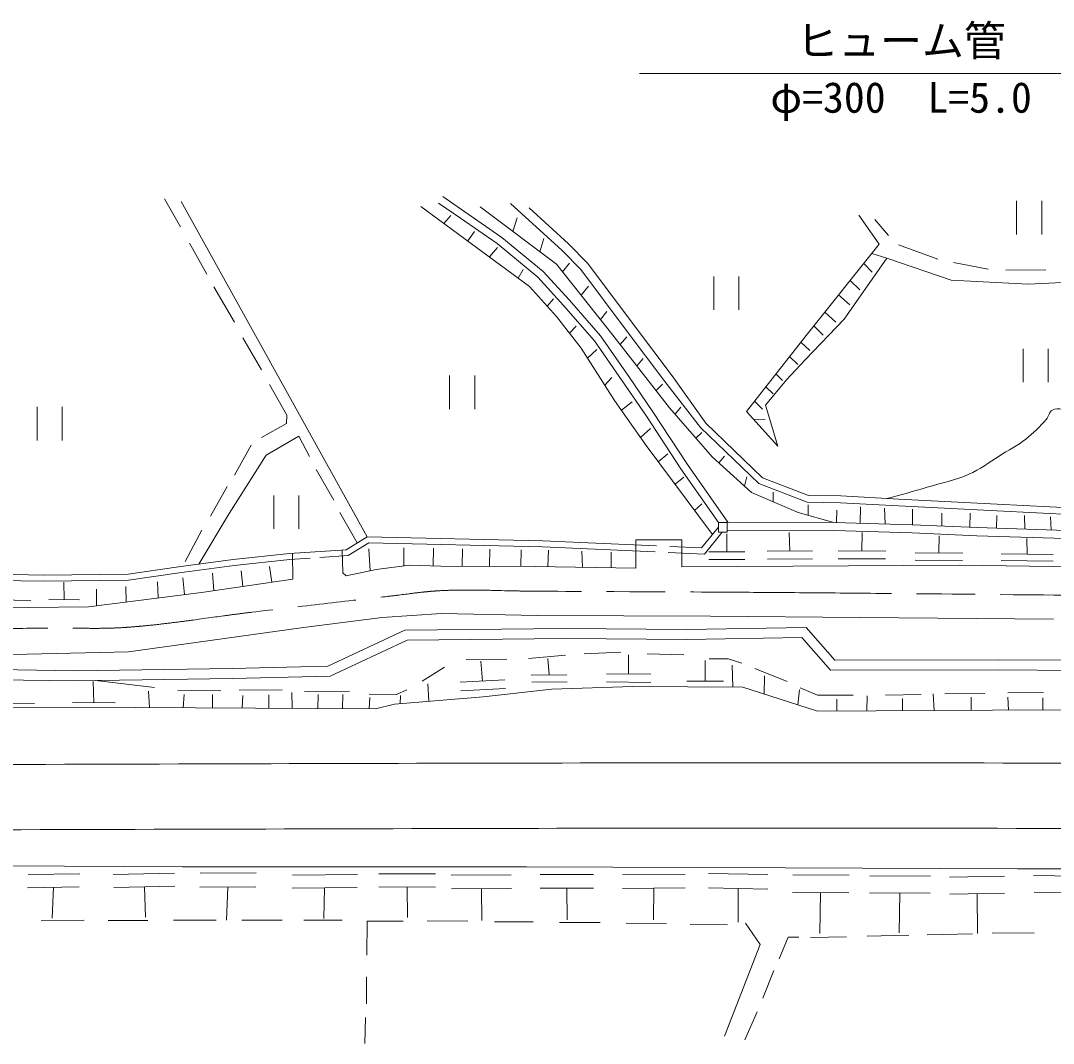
# Model space of a CAD drawing. Units: millimetres, scale not verified. Extents: x 40000 to 680000, y 20000 to 380000.
# Drawn here: x 403793 to 465446, y 263686 to 324721 of the extents above; entities that cross this region are included whole.
import ezdxf
from ezdxf.enums import TextEntityAlignment as Align

# ---------------------------------------------------------------- set-up
doc = ezdxf.new("R2010")
doc.units = ezdxf.units.MM
doc.header["$LTSCALE"] = 1000
doc.linetypes.add('CHAIN', pattern=[18.5, 12, -1.5, 3.5, -1.5])
for name, color, linetype, lineweight in [('M-BGD', 7, 'Continuous', 13), ('M-BMK', 2, 'CHAIN', 13), ('M-STR-HTXT', 7, 'Continuous', 13)]:
    doc.layers.add(name, color=color, linetype=linetype, lineweight=lineweight)
doc.styles.add('ＭＳ ゴシック', font='')
doc.styles.get('ＭＳ ゴシック').set_extended_font_data('MS Gothic')

# ---------------------------------------------------------------- blocks, each defined once
blk = doc.blocks.new('田')
at = {"color": 7, "linetype": 'Continuous', "lineweight": 13}
for p, q in [((-0.75, 1), (-0.75, -1)), ((0.75, -1), (0.75, 1))]:
    blk.add_line(p, q, dxfattribs=at)

msp = doc.modelspace()

# ---------------------------------------------------------------- linework, layer by layer
at = {"layer": 'M-BGD'}
for p, q in [((412372, 314090), (413337, 312425)), ((413376, 313918), (420930, 300298)), ((430051, 312934), (428729, 313833)), ((430317, 313321), (428993, 314222)), ((436126, 311012), (433040, 313813)), ((431384, 310911), (427676, 313628)), ((432516, 311789), (430317, 313321)), ((431220, 313613), (435780, 310183)), ((436509, 311407), (434150, 313548)), ((429061, 312613), (429482, 313101)), ((432232, 311414), (430051, 312934)), ((433173, 312143), (433442, 312945)), ((455053, 311386), (453830, 313117)), ((454794, 312846), (455595, 311892)), ((430483, 311571), (430892, 312143)), ((413865, 311434), (414910, 309596)), ((434664, 309418), (432232, 311414)), ((434988, 309760), (432516, 311789)), ((434788, 310929), (435037, 311729)), ((437659, 310218), (436509, 311407)), ((450691, 305934), (455053, 311386)), ((434179, 308850), (431384, 310911)), ((431784, 310616), (432267, 311180)), ((437239, 309860), (436126, 311012)), ((454601, 310822), (455495, 310553)), ((456205, 311345), (458557, 310494)), ((435780, 310183), (439150, 305960)), ((436139, 309733), (436552, 310257)), ((440316, 306669), (437659, 310218)), ((455495, 310553), (452964, 306905)), ((454123, 310225), (454623, 309710)), ((455495, 310553), (459341, 309225)), ((459485, 310290), (461558, 309896)), ((433502, 309349), (433794, 309876)), ((436561, 308039), (434988, 309760)), ((439876, 306338), (437239, 309860)), ((462613, 309833), (465003, 309845)), ((436210, 307727), (434664, 309418)), ((453313, 309211), (453883, 308653)), ((459341, 309225), (463941, 308987)), ((463941, 308987), (468593, 309212)), ((415319, 308843), (416562, 306728)), ((435785, 307065), (434179, 308850)), ((437247, 308345), (437698, 308865)), ((452622, 308348), (453301, 307754)), ((435235, 307676), (435609, 308113)), ((438047, 305612), (436210, 307727)), ((438419, 305901), (436561, 308039)), ((437252, 305182), (435785, 307065)), ((438409, 306889), (438791, 307358)), ((451805, 307326), (452455, 306732)), ((436562, 306068), (436949, 306486)), ((442695, 303516), (440316, 306669)), ((452964, 306905), (450625, 304486)), ((451146, 306503), (451706, 305948)), ((440099, 303486), (438419, 305901)), ((439150, 305960), (442521, 301618)), ((439594, 305389), (439989, 305860)), ((442256, 303185), (439876, 306338)), ((447124, 301402), (450691, 305934)), ((417064, 305790), (418174, 303886)), ((439255, 302049), (437252, 305182)), ((439713, 303219), (438047, 305612)), ((450367, 305523), (450905, 305031)), ((437633, 304586), (438188, 305094)), ((449695, 304668), (450182, 304194)), ((440580, 304118), (440958, 304556)), ((450625, 304486), (449508, 303284)), ((438672, 302961), (439087, 303420)), ((441544, 301379), (440099, 303486)), ((444691, 300701), (442695, 303516)), ((448880, 303633), (449274, 303243)), ((419682, 301173), (418651, 303006)), ((441153, 301118), (439713, 303219)), ((441726, 302643), (442118, 303026)), ((444386, 300439), (442256, 303185)), ((449508, 303284), (448252, 301764)), ((448273, 302862), (448713, 302458)), ((441138, 299373), (439255, 302049)), ((439664, 301468), (440291, 301980)), ((442521, 301618), (445079, 298684)), ((442861, 301228), (443207, 301655)), ((447599, 302005), (448091, 301530)), ((448252, 301764), (448992, 299323)), ((419673, 300680), (419682, 301173)), ((443215, 297972), (441153, 301118)), ((443604, 298236), (441544, 301379)), ((448992, 299323), (447124, 301402)), ((447560, 300917), (448232, 300943)), ((418175, 299843), (419673, 300680)), ((420930, 300298), (424474, 293915)), ((440807, 299843), (441392, 300381)), ((447868, 297092), (444386, 300439)), ((448088, 297436), (444691, 300701)), ((418445, 298787), (420408, 299917)), ((420408, 299917), (421029, 298714)), ((444106, 299799), (444458, 300140)), ((416554, 297596), (417550, 299376)), ((445099, 294050), (441138, 299373)), ((416244, 295317), (418445, 298787)), ((441861, 298400), (442436, 298873)), ((445079, 298684), (447418, 296562)), ((445474, 298325), (445809, 298724)), ((421439, 297934), (422496, 296097)), ((445464, 294771), (443215, 297972)), ((446022, 294794), (443604, 298236)), ((442866, 297051), (443382, 297475)), ((447004, 296938), (447151, 297502)), ((450824, 296379), (448088, 297436)), ((415135, 295146), (416113, 296926)), ((447418, 296562), (450214, 295373)), ((450746, 295980), (447868, 297092)), ((448714, 296011), (448728, 296578)), ((452739, 295953), (450746, 295980)), ((452753, 296352), (450824, 296379)), ((456195, 295755), (452739, 295953)), ((456216, 296154), (452753, 296352)), ((462098, 295863), (456216, 296154)), ((414423, 292291), (416244, 295317)), ((422840, 295370), (423882, 293550)), ((444032, 295483), (444469, 295877)), ((450214, 295373), (452344, 294767)), ((450808, 295204), (450808, 295825)), ((452491, 294763), (452514, 295515)), ((453914, 294723), (453926, 295700)), ((455404, 294681), (455363, 295625)), ((462078, 295464), (456195, 295755)), ((457033, 294635), (457035, 295568)), ((458784, 294557), (458790, 295321)), ((460457, 294482), (460480, 295333)), ((469229, 295094), (462078, 295464)), ((469249, 295493), (462098, 295863)), ((445464, 294189), (445464, 294771)), ((445464, 294771), (445964, 294771)), ((445964, 294189), (445964, 294771)), ((446022, 294794), (452344, 294767)), ((452344, 294767), (457033, 294635)), ((462056, 294425), (462072, 295189)), ((463742, 294370), (463723, 295182)), ((465325, 294318), (465278, 295118)), ((413620, 292441), (414607, 294309)), ((445464, 294498), (444448, 293252)), ((445677, 294189), (444613, 292885)), ((445464, 294189), (445964, 294189)), ((445948, 293021), (445948, 294093)), ((445964, 294314), (452336, 294287)), ((449709, 293065), (449673, 294182)), ((452336, 294287), (457015, 294155)), ((454016, 293070), (454034, 294169)), ((457015, 294155), (460875, 293983)), ((457033, 294635), (460893, 294463)), ((460893, 294463), (466956, 294265)), ((424474, 293915), (423226, 293146)), ((424572, 293553), (423339, 292792)), ((434966, 293674), (424474, 293915)), ((434953, 293314), (424572, 293553)), ((441749, 293372), (434966, 293674)), ((440519, 292047), (440519, 293740)), ((440519, 293740), (443268, 293740)), ((443268, 293740), (443268, 292122)), ((458615, 292955), (458624, 293979)), ((460875, 293983), (466941, 293785)), ((463875, 292879), (463862, 293813)), ((419838, 292923), (416488, 292566)), ((423226, 293146), (419838, 292923)), ((420015, 292935), (420050, 291391)), ((422989, 293130), (423032, 291774)), ((424651, 291883), (424587, 293204)), ((426671, 292171), (426672, 293268)), ((428413, 292178), (428439, 293242)), ((430156, 292160), (430181, 293204)), ((431783, 292153), (431796, 293179)), ((433652, 292144), (433677, 293141)), ((441674, 293015), (434953, 293314)), ((435267, 292128), (435305, 293128)), ((437326, 292097), (437301, 293052)), ((439043, 292070), (439055, 293001)), ((444613, 292885), (442459, 292980)), ((444448, 293252), (442559, 293336)), ((447024, 293026), (444873, 293015)), ((451059, 293071), (448359, 293059)), ((455435, 293064), (452597, 293076)), ((460034, 292944), (457196, 292967)), ((465425, 292856), (462325, 292902)), ((416488, 292566), (413216, 292130)), ((419869, 292565), (416530, 292209)), ((421086, 292644), (419869, 292565)), ((423339, 292792), (421660, 292682)), ((447024, 292567), (444873, 292555)), ((451074, 292592), (448374, 292581)), ((455427, 292593), (452590, 292605)), ((460030, 292505), (457192, 292528)), ((465431, 292455), (462330, 292501)), ((405147, 291635), (400230, 291714)), ((410203, 291694), (405147, 291635)), ((413216, 292130), (410203, 291694)), ((413266, 291774), (410231, 291334)), ((416530, 292209), (413266, 291774)), ((415325, 290708), (415246, 291742)), ((417067, 290960), (416949, 291895)), ((418782, 291208), (418640, 292149)), ((423032, 291774), (423217, 291580)), ((423217, 291580), (425015, 291959)), ((425015, 291959), (427015, 292215)), ((427015, 292215), (428874, 292166)), ((428874, 292166), (434518, 292140)), ((434518, 292140), (440519, 292047)), ((443268, 292122), (459849, 292219)), ((459849, 292219), (468771, 292100)), ((405146, 291275), (400225, 291354)), ((410231, 291334), (405146, 291275)), ((406388, 290167), (406375, 291216)), ((411996, 290266), (411966, 291221)), ((413569, 290469), (413479, 291475)), ((420050, 291391), (414580, 290600)), ((414580, 290600), (407839, 289728)), ((408312, 289789), (408330, 290789)), ((410098, 290020), (410071, 290954)), ((404400, 290124), (402261, 290159)), ((407303, 290150), (405473, 290184)), ((407839, 289728), (398739, 289649)), ((425372, 289099), (428911, 289337)), ((428911, 289337), (434621, 289218)), ((434621, 289218), (444970, 289188)), ((444970, 289188), (453921, 289099)), ((420673, 288504), (425372, 289099)), ((453921, 289099), (465460, 289010)), ((415112, 287731), (420673, 288504)), ((422133, 286199), (426733, 288337)), ((426733, 288337), (436346, 288443)), ((436346, 288443), (443553, 288386)), ((443553, 288386), (450688, 288505)), ((450688, 288505), (452407, 286556)), ((410234, 287047), (415112, 287731)), ((422273, 285603), (426869, 287738)), ((426869, 287738), (436347, 287843)), ((436347, 287843), (443556, 287786)), ((443556, 287786), (450421, 287901)), ((450421, 287901), (452137, 285955)), ((402234, 286869), (410234, 287047)), ((434115, 286645), (436315, 286844)), ((437426, 286923), (439626, 287022)), ((440087, 285733), (440078, 286881)), ((441193, 286923), (443393, 286863)), ((416426, 286059), (422133, 286199)), ((427770, 285297), (429099, 286130)), ((430387, 286586), (432826, 286606)), ((431361, 285307), (431267, 286499)), ((435339, 285673), (435272, 286652)), ((444655, 285304), (444661, 286544)), ((444900, 286625), (446030, 286625)), ((446030, 286625), (446843, 286368)), ((446306, 284949), (446280, 286259)), ((452407, 286556), (462151, 286584)), ((462151, 286584), (472620, 286498)), ((400534, 286021), (406998, 285917)), ((406998, 285917), (416426, 286059)), ((406998, 285316), (416437, 285460)), ((416437, 285460), (422273, 285603)), ((436397, 285684), (434280, 285662)), ((441414, 285721), (438759, 285744)), ((447616, 286051), (449559, 285277)), ((448175, 284542), (448197, 285611)), ((452137, 285955), (462149, 285984)), ((462149, 285984), (472619, 285898)), ((400523, 285421), (406998, 285316)), ((408163, 284009), (408125, 285280)), ((408278, 285336), (411775, 284921)), ((428157, 284099), (428097, 285140)), ((432694, 285375), (430028, 285238)), ((432734, 284864), (430068, 284727)), ((436426, 285265), (434309, 285242)), ((435499, 284832), (440333, 284975)), ((441418, 285229), (438763, 285252)), ((440333, 284975), (446912, 284946)), ((445747, 285299), (443562, 285310)), ((446912, 284946), (451375, 283516)), ((450333, 284901), (451364, 284464)), ((411482, 283726), (411430, 284712)), ((413178, 284742), (415736, 284722)), ((413505, 283716), (413558, 284514)), ((415250, 283708), (415250, 284501)), ((416846, 284762), (419404, 284782)), ((417021, 283699), (417061, 284448)), ((418607, 283691), (418607, 284487)), ((420008, 283684), (419982, 284633)), ((420732, 284683), (423428, 284702)), ((421528, 283676), (421554, 284501)), ((423008, 283669), (423035, 284501)), ((424598, 284524), (426224, 284504)), ((424608, 283661), (424634, 284329)), ((426116, 283926), (431408, 284374)), ((426224, 284504), (426858, 284782)), ((426457, 283955), (426476, 284452)), ((431408, 284374), (435499, 284832)), ((450197, 283893), (450285, 284791)), ((451364, 284464), (453485, 284464)), ((452519, 283522), (452519, 284236)), ((454316, 283532), (454330, 284421)), ((455428, 284464), (457549, 284504)), ((456444, 283544), (456431, 284263)), ((458321, 283554), (458268, 284554)), ((458977, 284544), (461356, 284564)), ((460542, 283566), (460542, 284342)), ((462776, 283577), (462723, 284355)), ((462724, 284603), (464865, 284623)), ((464811, 283584), (464824, 284316)), ((392743, 283702), (410650, 283731)), ((404625, 283959), (402051, 283982)), ((409444, 283998), (406881, 284021)), ((410650, 283731), (424972, 283659)), ((424972, 283659), (426116, 283926)), ((461816, 283573), (470054, 283602)), ((451375, 283516), (461816, 283573)), ((402895, 274280), (413450, 274223)), ((404239, 273759), (407328, 273810)), ((409324, 273761), (412980, 273846)), ((413450, 274223), (433989, 274223)), ((414513, 273852), (417860, 273869)), ((420016, 273721), (423895, 273772)), ((425175, 273812), (428556, 273795)), ((433989, 274223), (449436, 274166)), ((434813, 273756), (437989, 273756)), ((439727, 273739), (443469, 273773)), ((444864, 273828), (448400, 273760)), ((449436, 274166), (463310, 274109)), ((463310, 274109), (481875, 274109)), ((429497, 273719), (433084, 273736)), ((449890, 273736), (453254, 273719)), ((454481, 273679), (458102, 273661)), ((459248, 273606), (462527, 273658)), ((464266, 273697), (467578, 273662)), ((404204, 272972), (407294, 273024)), ((405749, 272998), (405669, 271162)), ((409350, 272985), (413005, 273071)), ((411177, 273028), (411238, 271219)), ((414481, 273003), (417828, 273020)), ((416155, 273011), (416081, 271029)), ((419999, 272940), (423877, 272991)), ((421938, 272965), (421898, 271143)), ((425184, 273031), (428565, 273014)), ((426874, 273023), (426894, 271200)), ((429505, 272903), (433092, 272921)), ((431299, 272912), (431319, 271010)), ((434816, 272943), (437991, 272943)), ((436404, 272943), (436411, 271048)), ((439721, 272926), (443463, 272961)), ((441592, 272943), (441579, 271048)), ((444864, 272964), (448400, 272896)), ((446632, 272930), (446632, 270914)), ((449867, 272692), (453231, 272675)), ((451549, 272683), (451495, 270247)), ((454466, 272663), (458088, 272646)), ((456277, 272655), (456244, 270285)), ((459257, 272591), (462535, 272642)), ((460896, 272616), (460916, 270247)), ((464292, 272718), (467604, 272684)), ((405014, 270996), (407582, 271035)), ((409019, 271022), (411383, 271009)), ((412912, 271028), (415468, 271028)), ((416993, 271028), (419415, 271047)), ((420693, 271028), (422982, 271028)), ((424469, 268950), (424488, 270971)), ((424488, 270971), (426624, 270971)), ((428054, 270990), (430495, 270971)), ((432078, 270933), (434386, 270933)), ((435968, 270895), (438390, 270895)), ((439935, 270857), (442357, 270837)), ((443768, 270780), (446000, 270761)), ((447948, 269579), (447071, 270863)), ((450942, 270008), (453103, 270046)), ((454330, 270091), (456809, 270141)), ((457915, 270167), (460611, 270218)), ((461793, 270269), (464310, 270281)), ((447948, 269579), (445812, 264112)), ((449073, 268724), (449620, 270021)), ((449620, 270021), (450243, 270021)), ((424431, 267653), (424431, 266051)), ((448107, 266385), (448768, 268025)), ((424374, 265231), (424336, 263686)), ((447026, 263893), (447764, 265571))]:
    msp.add_line(p, q, dxfattribs=at)
for points, knots in [([(455517, 296194), (456315, 296420), (457116, 296637), (457911, 296873), (458747, 297121), (459614, 297289), (460409, 297646), (461050, 297934), (461617, 298366), (462214, 298737), (462746, 299067), (463308, 299359), (463800, 299748), (464247, 300101), (464664, 300499), (465029, 300937), (465166, 301102), (465196, 301373), (465386, 301473), (465737, 301657), (466179, 301458), (466575, 301453), (467983, 301436), (469392, 301483), (470798, 301423), (471563, 301391), (472326, 301314), (473088, 301245), (473687, 301190), (474284, 301119), (474883, 301056)], [0, 0, 0, 0, 1, 1, 1, 2, 2, 2, 3, 3, 3, 4, 4, 4, 5, 5, 5, 6, 6, 6, 7, 7, 7, 8, 8, 8, 9, 9, 9, 10, 10, 10, 10]), ([(68208, 278180), (75487, 278272), (82765, 278374), (90044, 278457), (95751, 278521), (101458, 278571), (107165, 278628), (118664, 278743), (130163, 278890), (141663, 278971), (155401, 279068), (169139, 279066), (182877, 279143), (195063, 279211), (207249, 279358), (219435, 279401), (230805, 279441), (242177, 279323), (253547, 279401), (264597, 279476), (275644, 279776), (286694, 279851), (294868, 279907), (303042, 279826), (311216, 279851), (321643, 279883), (332070, 279985), (342496, 280044), (354725, 280114), (366954, 280183), (379183, 280237), (391283, 280291), (403383, 280333), (415484, 280366), (427069, 280397), (438654, 280430), (450240, 280430), (462061, 280431), (473882, 280377), (485703, 280366), (498168, 280355), (510633, 280323), (523098, 280366), (538648, 280420), (554197, 280581), (569746, 280689)], [0, 0, 0, 0, 1, 1, 1, 2, 2, 2, 3, 3, 3, 4, 4, 4, 5, 5, 5, 6, 6, 6, 7, 7, 7, 8, 8, 8, 9, 9, 9, 10, 10, 10, 11, 11, 11, 12, 12, 12, 13, 13, 13, 14, 14, 14, 15, 15, 15, 15]), ([(68189, 274324), (75370, 274402), (82551, 274484), (89732, 274559), (95439, 274619), (101146, 274674), (106852, 274731), (118352, 274846), (129851, 274993), (141351, 275074), (155088, 275171), (168827, 275169), (182564, 275246), (194751, 275314), (206936, 275460), (219122, 275503), (230493, 275543), (241864, 275426), (253235, 275503), (264284, 275578), (275332, 275879), (286382, 275954), (294555, 276009), (302730, 275928), (310904, 275954), (321331, 275986), (331757, 276087), (342184, 276147), (354413, 276217), (366642, 276286), (378871, 276340), (390971, 276393), (403071, 276436), (415171, 276469), (426757, 276500), (438342, 276533), (449927, 276533), (461749, 276533), (473570, 276479), (485391, 276469), (497856, 276457), (510321, 276425), (522786, 276469), (538335, 276522), (553884, 276684), (569434, 276792)], [0, 0, 0, 0, 1, 1, 1, 2, 2, 2, 3, 3, 3, 4, 4, 4, 5, 5, 5, 6, 6, 6, 7, 7, 7, 8, 8, 8, 9, 9, 9, 10, 10, 10, 11, 11, 11, 12, 12, 12, 13, 13, 13, 14, 14, 14, 15, 15, 15, 15])]:
    msp.add_open_spline(points, degree=3, knots=knots, dxfattribs=at)
at = {"layer": 'M-BMK'}
msp.add_open_spline([(369925, 289130), (371833, 289103), (373742, 289078), (375650, 289041), (377710, 289001), (379770, 288984), (381829, 288898), (383566, 288825), (385298, 288667), (387035, 288583), (388912, 288493), (390791, 288410), (392670, 288383), (397037, 288320), (401404, 288439), (405772, 288469), (407135, 288478), (408501, 288412), (409862, 288497), (412450, 288659), (415011, 289110), (417586, 289413), (420284, 289730), (422981, 290052), (425681, 290357), (426730, 290475), (427774, 290645), (428828, 290700), (430694, 290797), (432566, 290681), (434434, 290671), (439517, 290644), (444599, 290624), (449681, 290586), (456158, 290537), (462634, 290461), (469111, 290404)], degree=3, knots=[0, 0, 0, 0, 1, 1, 1, 2, 2, 2, 3, 3, 3, 4, 4, 4, 5, 5, 5, 6, 6, 6, 7, 7, 7, 8, 8, 8, 9, 9, 9, 10, 10, 10, 11, 11, 11, 12, 12, 12, 12], dxfattribs=at)
at = {"layer": 'M-STR-HTXT'}
msp.add_line((440741, 321558), (471972, 321558), dxfattribs=at)

# ---------------------------------------------------------------- block references
at = {"layer": 'M-BGD', "xscale": 1000, "yscale": 1000}
for p in [(464004, 312961), (445918, 308455), (464390, 304143), (430149, 302534), (405530, 300667), (419658, 295390)]:
    msp.add_blockref('田', p, dxfattribs=at)

# ---------------------------------------------------------------- texts
at = {"layer": 'M-STR-HTXT', "style": 'ＭＳ ゴシック'}
msp.add_text('ヒューム管', height=1833, dxfattribs=at).set_placement((456356, 322058), align=Align.BOTTOM_CENTER)
msp.add_text('φ=300  L=5.0', height=1833, dxfattribs=at).set_placement((456356, 321058), align=Align.TOP_CENTER)

doc.saveas('drawing.dxf')
